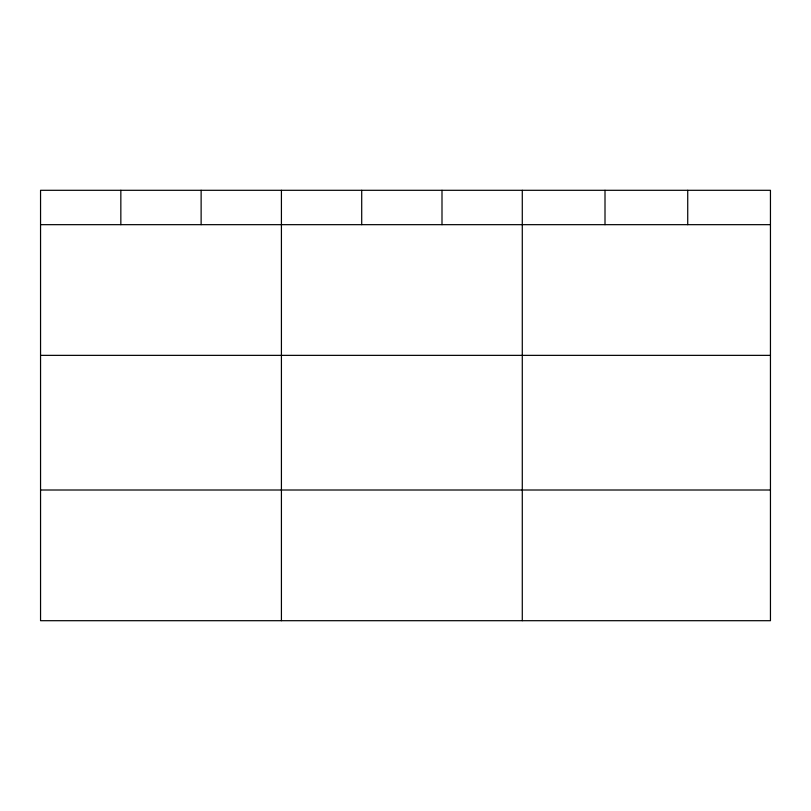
<?xml version="1.0" encoding="UTF-8"?>
<svg xmlns="http://www.w3.org/2000/svg" width="811" height="811" viewBox="0 0 811 811"><rect width="100%" height="100%" fill="white"/><g stroke="black" fill="none" stroke-linecap="round" stroke-linejoin="round"><path stroke-width="1.22" d="M770.45 355.36L770.45 190.301L40.55 190.301L40.55 620.699L770.45 620.699L770.45 355.36L40.55 355.36M40.55 224.667L770.45 224.667M40.55 490.006L770.45 490.006M687.728 190.301L687.728 224.667M605.006 190.301L605.006 224.667M522.284 190.301L522.284 620.699M441.995 190.301L441.995 224.667M361.706 190.301L361.706 224.667M281.417 190.301L281.417 620.699M201.128 190.301L201.128 224.667M120.839 190.301L120.839 224.667"/></g></svg>
